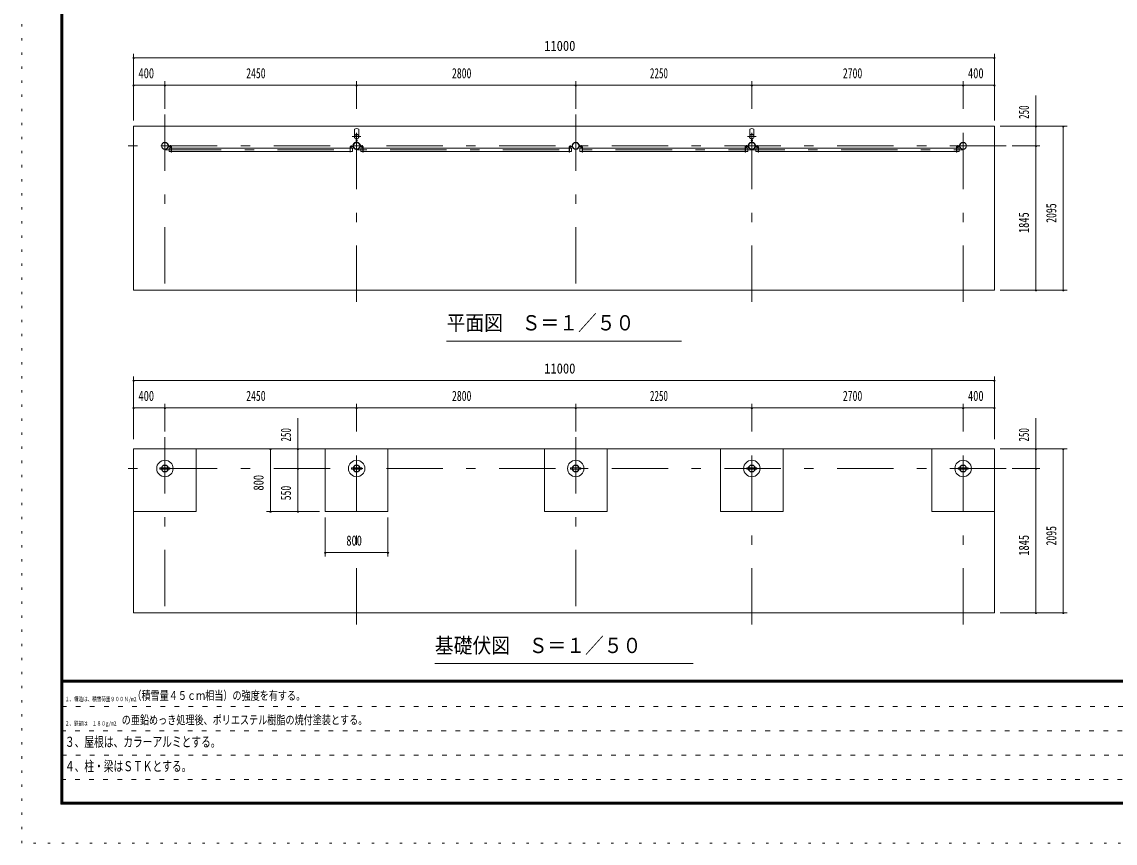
# Model space of a CAD drawing. Units: millimetres, scale not verified, with parts at other scales. Extents: x -25848 to 25858, y -10500 to 10500.
# Drawn here: x -3842 to 10128, y -10500 to 0 of the extents above; entities that cross this region are included whole.
import ezdxf
from ezdxf.enums import TextEntityAlignment as Align

# ---------------------------------------------------------------- set-up
doc = ezdxf.new("R2010")
doc.units = ezdxf.units.MM
doc.header["$LTSCALE"] = 60
for name, pattern in [('USER1', [3, 1, -2]), ('USER3', [24, 12, -5, 2, -5]), ('USER4', [3, 0.5, -2.5])]:
    doc.linetypes.add(name, pattern=pattern)
doc.layers.add('0-1_0-F1TEXT', color=7, linetype='Continuous')
for name, color, linetype, lineweight in [('0-2_1-05BOLD', 7, 'Continuous', 18), ('0-3_1-25CENTER', 3, 'USER3', 18), ('0-5_1-55DIM', 3, 'Continuous', 18), ('0-C_F-F1PAPER', 5, 'Continuous', 18), ('0-D_F-E_J_ADD', 5, 'USER4', 18)]:
    doc.layers.add(name, color=color, linetype=linetype, lineweight=lineweight)
doc.styles.add('ＭＳ ゴシック', font='')
doc.styles.get('ＭＳ ゴシック').set_extended_font_data('MS Gothic')

msp = doc.modelspace()

# ---------------------------------------------------------------- linework, layer by layer
at = {"layer": '0-2_1-05BOLD'}
for p, q in [((407.97, -1373.23), (407.97, -1457.81)), ((462.97, -1457.81), (462.97, -1373.23)), ((5457.97, -1373.23), (5457.97, -1457.81)), ((5512.97, -1457.81), (5512.97, -1373.23)), ((430.86, -1539.41), (430.86, -1496.06)), ((432.47, -1494.67), (432.47, -1540.88)), ((438.47, -1540.88), (438.47, -1494.67)), ((440.07, -1496.06), (440.07, -1539.41)), ((5480.87, -1539.41), (5480.87, -1496.06)), ((5482.47, -1494.67), (5482.47, -1540.88)), ((5488.47, -1540.88), (5488.47, -1494.67)), ((5490.07, -1496.06), (5490.07, -1539.41)), ((-1964.78, -1595.33), (-1935.18, -1595.33)), ((-1935.18, -1598.53), (-1964.78, -1598.53)), ((-1929.98, -1613.13), (350.92, -1613.13)), ((350.92, -1655.83), (-1929.98, -1655.83)), ((354.12, -1613.13), (382.97, -1613.13)), ((385.72, -1595.33), (356.12, -1595.33)), ((356.12, -1598.53), (385.72, -1598.53)), ((485.22, -1595.33), (514.82, -1595.33)), ((514.82, -1598.53), (485.22, -1598.53)), ((3150.92, -1613.13), (520.02, -1613.13)), ((520.02, -1655.83), (3150.92, -1655.83)), ((3182.97, -1613.13), (3154.12, -1613.13)), ((3185.72, -1595.33), (3156.12, -1595.33)), ((3156.12, -1598.53), (3185.72, -1598.53)), ((3314.82, -1595.33), (3285.22, -1595.33)), ((3285.22, -1598.53), (3314.82, -1598.53)), ((5400.92, -1613.13), (3320.02, -1613.13)), ((3320.02, -1655.83), (5400.92, -1655.83)), ((5432.97, -1613.13), (5404.12, -1613.13)), ((5435.72, -1595.33), (5406.12, -1595.33)), ((5406.12, -1598.53), (5435.72, -1598.53)), ((5535.22, -1595.33), (5564.82, -1595.33)), ((5564.82, -1598.53), (5535.22, -1598.53)), ((8100.92, -1613.13), (5570.02, -1613.13)), ((5570.02, -1655.83), (8100.92, -1655.83)), ((8132.97, -1613.13), (8104.12, -1613.13)), ((8135.72, -1595.33), (8106.12, -1595.33)), ((8106.12, -1598.53), (8135.72, -1598.53)), ((8140.92, -1573.33), (8140.92, -1593.33)), ((35.47, -5460.33), (35.47, -6260.33)), ((2835.47, -5460.33), (2835.47, -6260.33)), ((5085.47, -5460.33), (5085.47, -6260.33)), ((7785.47, -5460.33), (7785.47, -6260.33)), ((-2079.53, -5703.83), (-2058.6, -5703.83)), ((-2054.35, -5703.83), (-1974.7, -5703.83)), ((-1974.7, -5716.83), (-2054.35, -5716.83)), ((395.65, -5703.83), (475.3, -5703.83)), ((475.3, -5716.83), (395.65, -5716.83)), ((479.55, -5703.83), (500.48, -5703.83)), ((3275.3, -5703.83), (3195.65, -5703.83)), ((3195.65, -5716.83), (3275.3, -5716.83)), ((3300.48, -5703.83), (3279.55, -5703.83)), ((5445.65, -5703.83), (5525.3, -5703.83)), ((5525.3, -5716.83), (5445.65, -5716.83)), ((5529.55, -5703.83), (5550.48, -5703.83)), ((8225.3, -5703.83), (8145.65, -5703.83)), ((8145.65, -5716.83), (8225.3, -5716.83)), ((8250.48, -5703.83), (8229.55, -5703.83))]:
    msp.add_line(p, q, dxfattribs=at)
for points in [[(8585.47, -1335.33), (8585.47, -3430.33), (-2414.53, -3430.33), (-2414.53, -1335.33)], [(-2414.52, -5460.33), (-2414.52, -7555.33), (8585.47, -7555.33), (8585.47, -5460.33)]]:
    msp.add_lwpolyline(points, close=True, dxfattribs=at)
for points in [[(-1966.78, -1593.33), (-1966.78, -1573.33), (-1969.98, -1573.33), (-1969.98, -1593.33)], [(-1933.18, -1655.83), (-1962.03, -1655.83), (-1962.03, -1613.13), (-1933.18, -1613.13)], [(-1929.98, -1600.53), (-1929.98, -1666.33), (-1933.18, -1666.33), (-1933.18, -1600.53)], [(354.12, -1600.53), (354.12, -1666.33), (350.92, -1666.33), (350.92, -1600.53)], [(382.97, -1613.13), (382.97, -1655.83), (354.12, -1655.83)], [(390.92, -1593.33), (390.92, -1573.33), (387.72, -1573.33), (387.72, -1593.33)], [(483.22, -1593.33), (483.22, -1573.33), (480.02, -1573.33), (480.02, -1593.33)], [(516.82, -1613.13), (487.97, -1613.13), (487.97, -1655.83), (516.82, -1655.83)], [(520.02, -1600.53), (520.02, -1666.33), (516.82, -1666.33), (516.82, -1600.53)], [(3154.12, -1600.53), (3154.12, -1666.33), (3150.92, -1666.33), (3150.92, -1600.53)], [(3154.12, -1655.83), (3182.97, -1655.83), (3182.97, -1613.13)], [(3190.92, -1593.33), (3190.92, -1573.33), (3187.72, -1573.33), (3187.72, -1593.33)], [(3283.22, -1593.33), (3283.22, -1573.33), (3280.02, -1573.33), (3280.02, -1593.33)], [(3316.82, -1613.13), (3287.97, -1613.13), (3287.97, -1655.83), (3316.82, -1655.83)], [(3316.82, -1600.53), (3316.82, -1666.33), (3320.02, -1666.33), (3320.02, -1600.53)], [(5404.12, -1600.53), (5404.12, -1666.33), (5400.92, -1666.33), (5400.92, -1600.53)], [(5404.12, -1655.83), (5432.97, -1655.83), (5432.97, -1613.13)], [(5440.92, -1593.33), (5440.92, -1573.33), (5437.72, -1573.33), (5437.72, -1593.33)], [(5533.22, -1593.33), (5533.22, -1573.33), (5530.02, -1573.33), (5530.02, -1593.33)], [(5566.82, -1613.13), (5537.97, -1613.13), (5537.97, -1655.83), (5566.82, -1655.83)], [(5570.02, -1600.53), (5570.02, -1666.33), (5566.82, -1666.33), (5566.82, -1600.53)], [(8104.12, -1600.53), (8104.12, -1666.33), (8100.92, -1666.33), (8100.92, -1600.53)], [(8104.12, -1655.83), (8132.97, -1655.83), (8132.97, -1613.13)], [(8137.72, -1593.33), (8137.72, -1573.33), (8140.92, -1573.33)], [(-1614.52, -5460.33), (-1614.52, -6260.33), (-2414.53, -6260.33)], [(35.47, -6260.33), (835.48, -6260.33), (835.48, -5460.33)], [(2835.47, -6260.33), (3635.48, -6260.33), (3635.48, -5460.33)], [(5085.47, -6260.33), (5885.48, -6260.33), (5885.48, -5460.33)], [(7785.47, -6260.33), (8585.48, -6260.33), (8585.48, -5460.33)], [(-2058.6, -5716.83), (-2079.53, -5716.83), (-2079.53, -5703.83)], [(-1970.45, -5703.83), (-1949.52, -5703.83), (-1949.52, -5716.83), (-1970.45, -5716.83)], [(391.4, -5716.83), (370.48, -5716.83), (370.48, -5703.83), (391.4, -5703.83)], [(500.48, -5703.83), (500.48, -5716.83), (479.55, -5716.83)], [(3191.4, -5703.83), (3170.47, -5703.83), (3170.47, -5716.83), (3191.4, -5716.83)], [(3279.55, -5716.83), (3300.48, -5716.83), (3300.48, -5703.83)], [(5441.4, -5716.83), (5420.47, -5716.83), (5420.47, -5703.83), (5441.4, -5703.83)], [(5550.48, -5703.83), (5550.48, -5716.83), (5529.55, -5716.83)], [(8141.4, -5703.83), (8120.48, -5703.83), (8120.48, -5716.83), (8141.4, -5716.83)], [(8229.55, -5716.83), (8250.48, -5716.83), (8250.48, -5703.83)]]:
    msp.add_lwpolyline(points, dxfattribs=at)
for centre, radius in [((435.47, -1467.33), 27.5), ((435.47, -1435.98), 2.25), ((5485.47, -1467.33), 27.5), ((5485.47, -1435.98), 2.25), ((-2014.53, -1585.33), 44.55), ((-2014.53, -1585.33), 40.35), ((435.47, -1585.33), 44.55), ((435.47, -1585.33), 40.35), ((435.47, -1633.73), 2.25), ((3235.47, -1585.33), 44.55), ((3235.47, -1585.33), 40.35), ((5485.47, -1585.33), 44.55), ((5485.47, -1585.33), 40.35), ((5485.47, -1633.73), 2.25), ((8185.47, -1585.33), 44.55), ((8185.47, -1585.33), 40.35), ((-2014.53, -5710.33), 105), ((-2014.53, -5710.33), 44.55), ((-2014.53, -5710.33), 40.35), ((435.47, -5710.33), 105), ((435.47, -5710.33), 44.55), ((435.47, -5710.33), 40.35), ((3235.47, -5710.33), 105), ((3235.47, -5710.33), 44.55), ((3235.47, -5710.33), 40.35), ((5485.47, -5710.33), 105), ((5485.47, -5710.33), 44.55), ((5485.47, -5710.33), 40.35), ((8185.48, -5710.33), 105), ((8185.48, -5710.33), 44.55), ((8185.48, -5710.33), 40.35)]:
    msp.add_circle(centre, radius, dxfattribs=at)
for centre, radius, start, end in [((435.47, -1408.72), 44.9, 52.23544, 127.76454), ((5485.47, -1408.72), 44.9, 52.23544, 127.76454), ((435.47, -1467.33), 29.1, 90, 260.90512), ((435.47, -1484.73), 44.9, 109.58864, 127.76454), ((435.47, -1435.98), 3.85, 270, 218.65778), ((435.47, -1467.33), 29.1, 279.09488, 84.06984), ((435.47, -1484.73), 44.9, 52.23544, 70.41136), ((5485.47, -1467.33), 29.1, 90, 260.90512), ((5485.47, -1484.73), 44.9, 109.58864, 127.76454), ((5485.47, -1435.98), 3.85, 270, 218.65778), ((5485.47, -1467.33), 29.1, 279.09488, 84.06984), ((5485.47, -1484.73), 44.9, 52.23544, 70.41136), ((-1964.78, -1593.33), 5.2, 180, 270), ((-1964.78, -1593.33), 2, 180, 270), ((-1935.18, -1600.53), 5.2, 0, 90), ((-1935.18, -1600.53), 2, 0, 90), ((356.12, -1600.53), 5.2, 90, 180), ((356.12, -1600.53), 2, 90, 180), ((385.72, -1593.33), 2, 270, 0), ((385.72, -1593.33), 5.2, 270, 0), ((435.47, -1585.33), 46.15, 95.72713, 270.00108), ((435.47, -1633.73), 3.85, 142.09248, 90), ((435.47, -1585.33), 46.15, 273.78915, 84.28163), ((485.22, -1593.33), 5.2, 180, 270), ((485.22, -1593.33), 2, 180, 270), ((514.82, -1600.53), 5.2, 0, 90), ((514.82, -1600.53), 2, 0, 90), ((3156.12, -1600.53), 5.2, 90, 180), ((3156.12, -1600.53), 2, 90, 180), ((3185.72, -1593.33), 2, 270, 0), ((3185.72, -1593.33), 5.2, 270, 0), ((3285.22, -1593.33), 5.2, 180, 270), ((3285.22, -1593.33), 2, 180, 270), ((3314.82, -1600.53), 5.2, 0, 90), ((3314.82, -1600.53), 2, 0, 90), ((5406.12, -1600.53), 5.2, 90, 180), ((5406.12, -1600.53), 2, 90, 180), ((5435.72, -1593.33), 2, 270, 0), ((5435.72, -1593.33), 5.2, 270, 0), ((5485.47, -1585.33), 46.15, 95.72713, 270.00108), ((5485.47, -1633.73), 3.85, 142.09248, 90), ((5485.47, -1585.33), 46.15, 273.78915, 84.28163), ((5535.22, -1593.33), 5.2, 180, 270), ((5535.22, -1593.33), 2, 180, 270), ((5564.82, -1600.53), 5.2, 0, 90), ((5564.82, -1600.53), 2, 0, 90), ((8106.12, -1600.53), 5.2, 90, 180), ((8106.12, -1600.53), 2, 90, 180), ((8135.72, -1593.33), 2, 270, 0), ((8135.72, -1593.33), 5.2, 270, 0)]:
    msp.add_arc(centre, radius, start, end, dxfattribs=at)
at = {"layer": '0-3_1-25CENTER'}
for p, q in [((-2014.53, -1185.33), (-2014.53, -3580.33)), ((435.47, -3580.33), (435.47, -1185.33)), ((3235.47, -1185.33), (3235.47, -3580.33)), ((5485.47, -3580.33), (5485.47, -1185.33)), ((8185.47, -3580.33), (8185.47, -1185.33)), ((490.47, -1467.33), (380.47, -1467.33)), ((424.71, -1517.8), (446.23, -1517.8)), ((5430.47, -1467.33), (5540.47, -1467.33)), ((5496.24, -1517.8), (5474.71, -1517.8)), ((8735.47, -1585.33), (-2564.53, -1585.33)), ((-2014.53, -1634.48), (8185.47, -1634.48)), ((-1944.98, -1576.33), (-1944.98, -1618.13)), ((365.92, -1618.13), (365.92, -1576.33)), ((505.02, -1576.33), (505.02, -1618.13)), ((3165.92, -1618.13), (3165.92, -1576.33)), ((3305.02, -1576.33), (3305.02, -1618.13)), ((5415.92, -1576.33), (5415.92, -1618.13)), ((5555.02, -1618.13), (5555.02, -1576.33)), ((8115.92, -1618.13), (8115.92, -1576.33)), ((-2014.53, -5310.33), (-2014.53, -7705.33)), ((435.47, -7705.33), (435.47, -5310.33)), ((3235.47, -5310.33), (3235.47, -7705.33)), ((5485.47, -7705.33), (5485.47, -5310.33)), ((8185.47, -7705.33), (8185.47, -5310.33)), ((8735.47, -5710.33), (-2564.52, -5710.33))]:
    msp.add_line(p, q, dxfattribs=at)
at = {"layer": '0-5_1-55DIM'}
for p, q in [((-2414.53, -1260.33), (-2414.53, -410.33)), ((8585.47, -410.33), (8585.47, -1260.33)), ((-2404.53, -460.33), (-2424.53, -460.33)), ((-2414.53, -460.33), (8585.47, -460.33)), ((8595.47, -460.33), (8575.47, -460.33)), ((-2404.53, -810.33), (-2424.53, -810.33)), ((8585.47, -810.33), (-2414.53, -810.33)), ((-2004.53, -810.33), (-2024.53, -810.33)), ((-2014.53, -760.33), (-2014.53, -1110.33)), ((445.47, -810.33), (425.47, -810.33)), ((435.47, -1110.33), (435.47, -760.33)), ((3245.47, -810.33), (3225.47, -810.33)), ((3235.47, -760.33), (3235.47, -1110.33)), ((5495.47, -810.33), (5475.47, -810.33)), ((5485.47, -1110.33), (5485.47, -760.33)), ((8195.47, -810.33), (8175.47, -810.33)), ((8185.47, -1110.33), (8185.47, -760.33)), ((8595.47, -810.33), (8575.47, -810.33)), ((9115.47, -3430.33), (9115.47, -942.83)), ((8660.47, -1335.33), (9515.47, -1335.33)), ((9125.47, -1335.33), (9105.47, -1335.33)), ((9475.47, -1335.33), (9455.47, -1335.33)), ((9465.47, -1335.33), (9465.47, -3430.33)), ((9165.47, -1585.33), (8810.47, -1585.33)), ((9125.47, -1585.33), (9105.47, -1585.33)), ((9515.47, -3430.33), (8660.47, -3430.33)), ((9125.47, -3430.33), (9105.47, -3430.33)), ((9475.47, -3430.33), (9455.47, -3430.33)), ((4585.47, -4080.33), (1585.47, -4080.33)), ((-2404.52, -4585.33), (-2424.52, -4585.33)), ((-2414.52, -5335.33), (-2414.52, -4535.33)), ((-2414.52, -4585.33), (8585.47, -4585.33)), ((8595.47, -4585.33), (8575.47, -4585.33)), ((8585.47, -4535.33), (8585.47, -5335.33)), ((-2014.53, -4885.33), (-2014.53, -5235.33)), ((435.47, -5235.33), (435.47, -4885.33)), ((3235.47, -4885.33), (3235.47, -5235.33)), ((5485.47, -5235.33), (5485.47, -4885.33)), ((8185.47, -5235.33), (8185.47, -4885.33)), ((-2404.52, -4935.33), (-2424.52, -4935.33)), ((8585.47, -4935.33), (-2414.52, -4935.33)), ((-2004.53, -4935.33), (-2024.53, -4935.33)), ((445.47, -4935.33), (425.47, -4935.33)), ((3245.47, -4935.33), (3225.47, -4935.33)), ((5495.47, -4935.33), (5475.47, -4935.33)), ((8195.48, -4935.33), (8175.48, -4935.33)), ((8595.47, -4935.33), (8575.47, -4935.33)), ((-314.53, -5067.83), (-314.53, -6260.33)), ((9115.47, -7555.33), (9115.47, -5067.83)), ((-654.52, -5460.33), (-674.52, -5460.33)), ((-664.52, -6260.33), (-664.52, -5460.33)), ((-304.53, -5460.33), (-324.53, -5460.33)), ((8660.47, -5460.33), (9515.47, -5460.33)), ((9125.47, -5460.33), (9105.47, -5460.33)), ((9475.47, -5460.33), (9455.47, -5460.33)), ((9465.47, -5460.33), (9465.47, -7555.33)), ((-304.53, -5710.33), (-324.53, -5710.33)), ((8810.47, -5710.33), (9165.47, -5710.33)), ((9125.47, -5710.33), (9105.47, -5710.33)), ((-39.52, -6260.33), (-714.53, -6260.33)), ((-654.52, -6260.33), (-674.52, -6260.33)), ((-304.53, -6260.33), (-324.53, -6260.33)), ((35.47, -6335.33), (35.47, -6835.33)), ((835.48, -6835.33), (835.48, -6335.33)), ((45.47, -6785.33), (25.47, -6785.33)), ((35.47, -6785.33), (835.48, -6785.33)), ((845.48, -6785.33), (825.48, -6785.33)), ((9515.47, -7555.33), (8660.47, -7555.33)), ((9125.47, -7555.33), (9105.47, -7555.33)), ((9475.47, -7555.33), (9455.47, -7555.33)), ((1435.47, -8205.33), (4735.47, -8205.33))]:
    msp.add_line(p, q, dxfattribs=at)
for centre in [(-2414.53, -460.33), (8585.47, -460.33), (-2414.53, -810.33), (-2014.53, -810.33), (435.47, -810.33), (3235.47, -810.33), (5485.47, -810.33), (8185.47, -810.33), (8585.47, -810.33), (9115.47, -1335.33), (9465.47, -1335.33), (9115.47, -1585.33), (9115.47, -3430.33), (9465.47, -3430.33), (-2414.52, -4585.33), (8585.47, -4585.33), (-2414.52, -4935.33), (-2014.53, -4935.33), (435.47, -4935.33), (3235.47, -4935.33), (5485.47, -4935.33), (8185.48, -4935.33), (8585.47, -4935.33), (-664.52, -5460.33), (-314.53, -5460.33), (9115.47, -5460.33), (9465.47, -5460.33), (-314.53, -5710.33), (9115.47, -5710.33), (-664.52, -6260.33), (-314.53, -6260.33), (35.47, -6785.33), (835.48, -6785.33), (9115.47, -7555.33), (9465.47, -7555.33)]:
    msp.add_arc(centre, 10, 180, 0, dxfattribs=at)
at = {"layer": '0-C_F-F1PAPER'}
for p, q in [((25332.81, -8415), (-3317.19, -8415)), ((-3317.19, -8417.5), (25332.81, -8417.5)), ((25332.81, -8420), (-3317.19, -8420)), ((-3317.19, -8422.5), (25332.81, -8422.5)), ((25332.81, -8425), (-3317.19, -8425)), ((-3317.19, -8427.5), (25332.81, -8427.5)), ((25332.81, -8430), (-3317.19, -8430)), ((-3317.19, -8432.5), (25332.81, -8432.5)), ((25332.81, -8435), (-3317.19, -8435)), ((-3317.19, -8437.5), (25332.81, -8437.5)), ((25332.81, -8440), (-3317.19, -8440))]:
    msp.add_line(p, q, dxfattribs=at)
at = {"layer": '0-C_F-F1PAPER', "color": 6, "linetype": 'USER1'}
for p, q in [((14907.81, -8752), (-3342.19, -8752)), ((-3342.19, -9064), (14907.81, -9064)), ((14907.81, -9376), (-3342.19, -9376)), ((-3342.19, -9688), (12399.81, -9688))]:
    msp.add_line(p, q, dxfattribs=at)
at = {"layer": '0-C_F-F1PAPER'}
for points in [[(25357.81, -10000), (25357.81, 10100), (-3342.19, 10100), (-3342.19, -10000)], [(25355.3, -9997.5), (25355.3, 10097.5), (-3339.69, 10097.5), (-3339.69, -9997.5)], [(25352.81, -9995), (-3337.19, -9995), (-3337.19, 10095), (25352.81, 10095)], [(25350.31, -9992.5), (25350.31, 10092.5), (-3334.69, 10092.5), (-3334.69, -9992.5)], [(25347.81, -9990), (-3332.19, -9990), (-3332.19, 10090), (25347.81, 10090)], [(25345.31, -9987.5), (25345.31, 10087.5), (-3329.69, 10087.5), (-3329.69, -9987.5)], [(25342.8, -9985), (-3327.19, -9985), (-3327.19, 10085), (25342.8, 10085)], [(25340.31, -9982.5), (25340.31, 10082.5), (-3324.69, 10082.5), (-3324.69, -9982.5)], [(25337.81, -9980), (25337.81, 10080), (-3322.19, 10080), (-3322.19, -9980)], [(25335.31, -9977.5), (25335.31, 10077.5), (-3319.69, 10077.5), (-3319.69, -9977.5)], [(25332.81, -9975), (-3317.19, -9975), (-3317.19, 10075), (25332.81, 10075)]]:
    msp.add_lwpolyline(points, close=True, dxfattribs=at)
at = {"layer": '0-D_F-E_J_ADD'}
msp.add_lwpolyline([(25857.81, -10500), (-3842.19, -10500), (-3842.19, 10500), (25857.81, 10500)], close=True, dxfattribs=at)

# ---------------------------------------------------------------- texts
at = {"layer": '0-1_0-F1TEXT', "style": 'ＭＳ ゴシック'}
for s, height, width, p in [('１、構造は、積雪荷重９００Ｎ/m2', 55.35, 0.75, (-3292.19, -8702)), ('（積雪量４５ｃｍ相当）の強度を有する。', 110.7, 0.75, (-2429.7, -8702)), ('２、鉄部は\u3000１８０g/m2', 55.35, 0.75, (-3292.19, -9014)), ('\u3000の亜鉛めっき処理後、ポリエステル樹脂の焼付塗装とする。', 110.7, 0.75, (-2682.59, -9014)), ('３、屋根は、カラーアルミとする。', 130.2, 0.7, (-3292.19, -9308.23)), ('４、柱・梁はＳＴＫとする。', 130.2, 0.7, (-3292.19, -9620.23))]:
    msp.add_text(s, height=height, dxfattribs=dict(at, width=width)).set_placement(p, align=Align.BOTTOM_LEFT)
at = {"layer": '0-5_1-55DIM', "color": 7, "style": 'ＭＳ ゴシック'}
for s, height, width, p in [('11000', 130.2, 0.9, (2832.42, -410.33)), ('400', 130.2, 0.75, (-2352.15, -760.33)), ('2450', 130.2, 0.7, (-975.54, -760.33)), ('2800', 130.2, 0.7, (1654.2, -760.33)), ('2250', 130.2, 0.65, (4183.79, -760.33)), ('2700', 130.2, 0.7, (6648.87, -760.33)), ('400', 130.2, 0.75, (8247.84, -760.33)), ('平面図\u3000Ｓ＝１／５０', 195.4, 0.9, (1585.47, -4003.68)), ('11000', 130.2, 0.9, (2832.43, -4535.33)), ('400', 130.2, 0.75, (-2352.15, -4885.33)), ('2450', 130.2, 0.7, (-975.53, -4885.33)), ('2800', 130.2, 0.7, (1654.2, -4885.33)), ('2250', 130.2, 0.65, (4183.79, -4885.33)), ('2700', 130.2, 0.7, (6648.87, -4885.33)), ('400', 130.2, 0.75, (8247.85, -4885.33)), ('800', 130.2, 0.75, (304.07, -6735.33)), ('基礎伏図\u3000Ｓ＝１／５０', 195.4, 0.9, (1435.47, -8128.68))]:
    msp.add_text(s, height=height, dxfattribs=dict(at, width=width)).set_placement(p, align=Align.BOTTOM_LEFT)
for s, width, p in [('250', 0.65, (9065.47, -1240.91)), ('2095', 0.7, (9415.47, -2568.84)), ('1845', 0.75, (9065.47, -2700.06)), ('250', 0.65, (-364.53, -5365.91)), ('250', 0.65, (9065.47, -5365.91)), ('800', 0.75, (-714.52, -5991.73)), ('550', 0.7, (-364.53, -6116.82)), ('2095', 0.7, (9415.47, -6693.84)), ('1845', 0.75, (9065.47, -6825.05))]:
    msp.add_text(s, height=130.2, rotation=90, dxfattribs=dict(at, width=width)).set_placement(p, align=Align.BOTTOM_LEFT)

doc.saveas('drawing.dxf')
